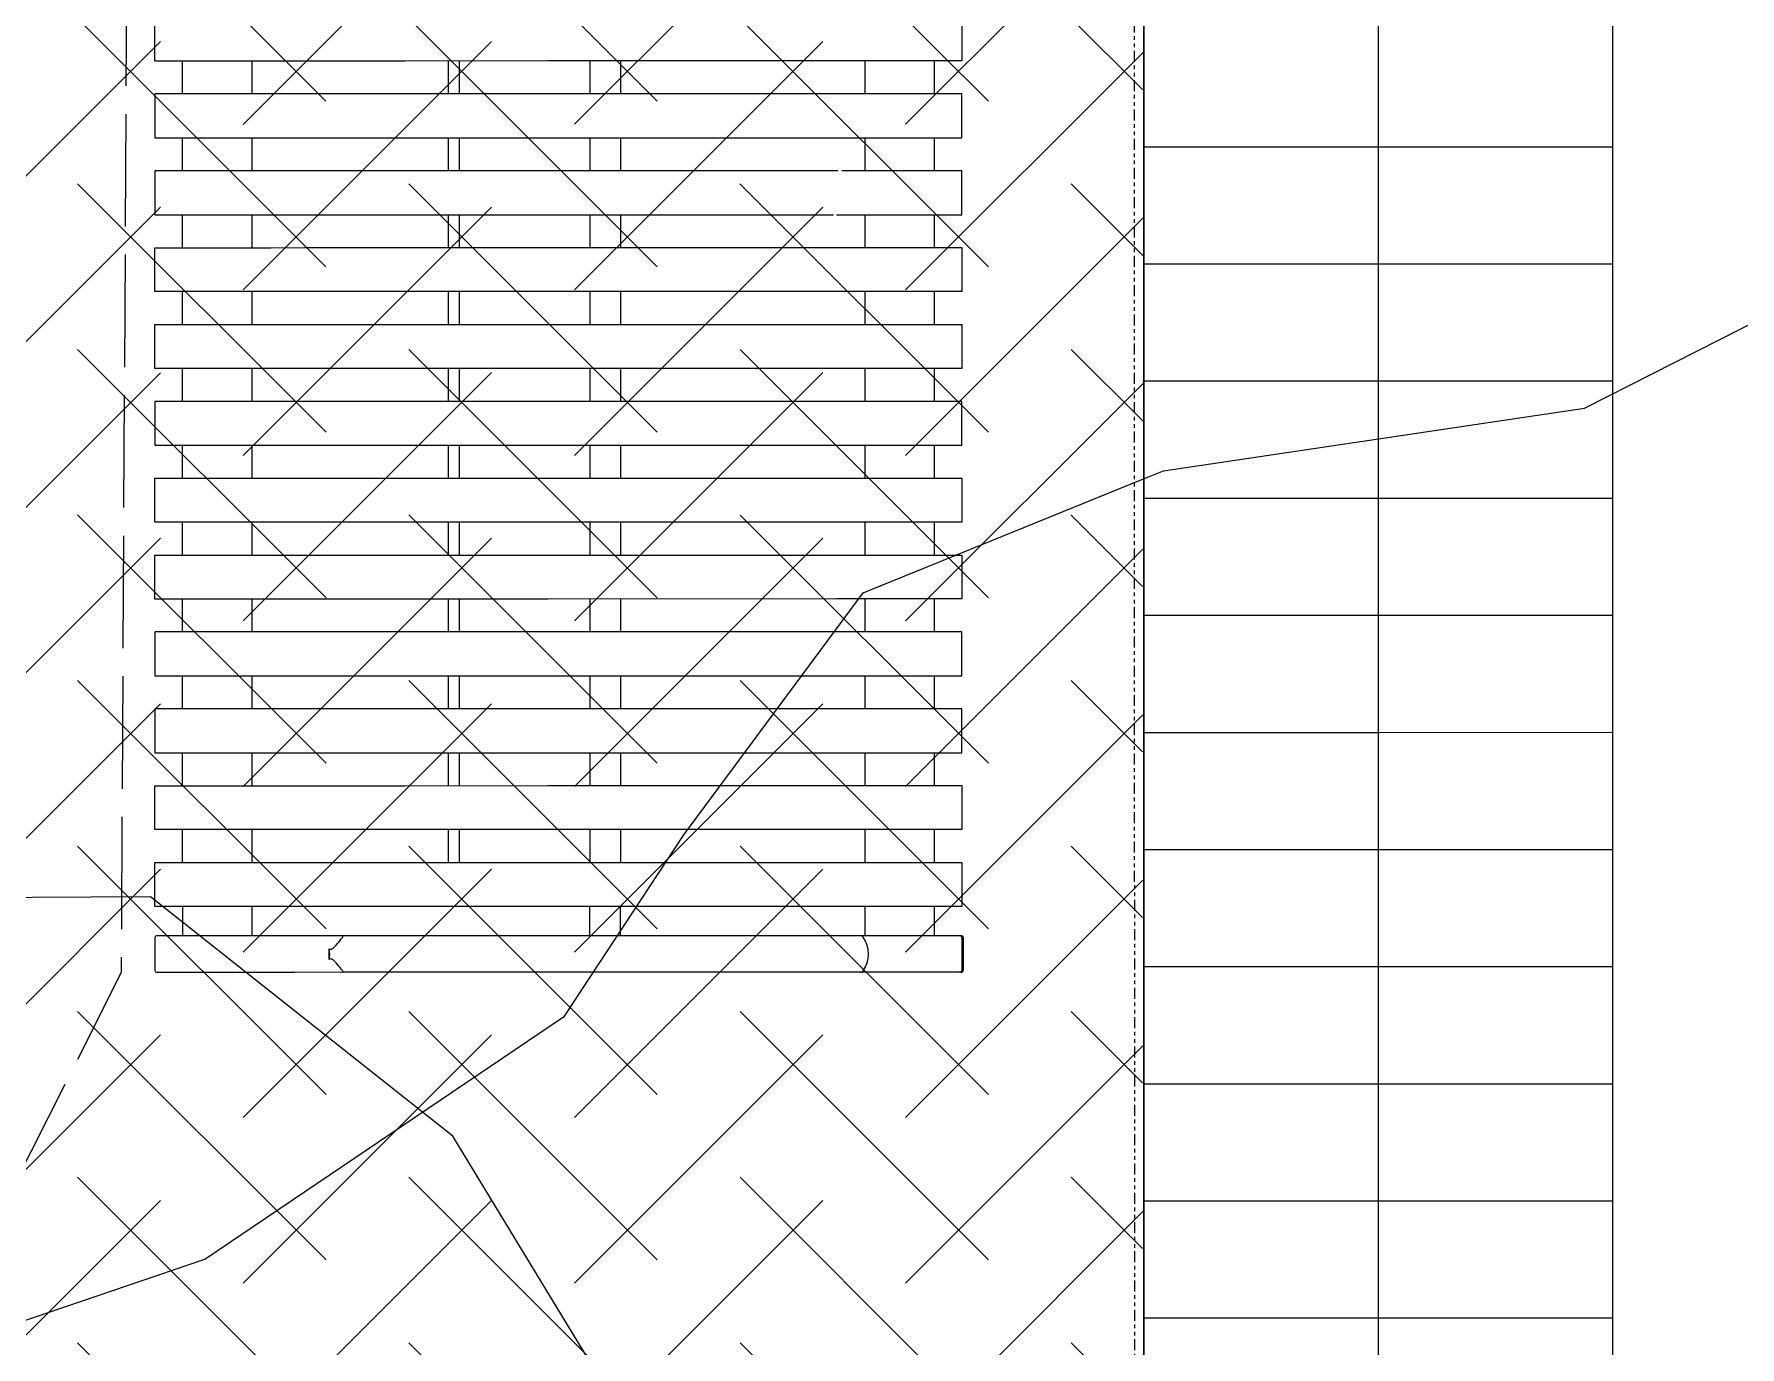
# Model space of a CAD drawing. Header units: inches. Extents: x 3268 to 7018, y 976 to 6708.
# Drawn here: x 6143 to 6201.2, y 2393.5 to 2438.3 of the extents above; entities that cross this region are included whole.
import ezdxf

# ---------------------------------------------------------------- set-up
doc = ezdxf.new("R2010")
doc.units = ezdxf.units.IN
doc.header["$MEASUREMENT"] = 0
doc.linetypes.add('Double Dash 3_8_', pattern=[0.9999999999999999, 0.3749999999999999, -0.125, 0.125, -0.125, 0.125, -0.125])
doc.linetypes.add('IMPORT-EASEMENT2', pattern=[4.799999999999999, 3.839999999999999, -0.9599999999999999])
for name, color, linetype, lineweight in [('0-landscaping', 1, 'Continuous', 25), ('C-ANNO-5FT-PED-ZONE', 130, 'Continuous', 25), ('C-CURB-BACK', 40, 'Continuous', 13), ('C-PROP-LINE', 91, 'Double Dash 3_8_', 9), ('L-PVMT-BRCK-HATC', 252, 'Continuous', 15), ('L-PVMT-BRICK', 20, 'Continuous', 13), ('L-SITE-FURN-DETL', 41, 'Continuous', 9), ('site_dwg', 8, 'Continuous', 9)]:
    doc.layers.add(name, color=color, linetype=linetype, lineweight=lineweight)

# ---------------------------------------------------------------- blocks, each defined once
blk = doc.blocks.new('site_dwg_dec1-V202-Overall Retail Plan Opt 2')
at = {"layer": '0-landscaping', "color": 213, "flags": 128}
for points in [[(4.666089254133225, 121.3045030674993), (9.809728627375987, 119.1371744186829), (19.60632671145663, 117.8323183823406), (24.38003850845393, 119.114359219408), (31.08816798894201, 120.5223345599618), (37.58534861813745, 118.2241286656288)], [(37.58534861813745, 118.2241286656288), (38.04547195947759, 118.0613721970098), (46.15681293430952, 112.7615709075428), (55.04856294575597, 110.4265181416981), (59.16653053265633, 106.8094013281939), (64.43860575007032, 100.3534687985914), (70.36636846736415, 98.79674374690806), (73.2057048479977, 99.95289819289904), (77.32370079247572, 96.33575647164115), (80.53674968142091, 91.68841971690857), (82.96953078790408, 84.07638086805171), (86.18257967602015, 79.42904411461721), (78.56955985297076, 76.99082391922205), (75.85484602591474, 73.90021222335348), (73.3893350452448, 66.94063790206063), (77.3826800768869, 65.25797834102126), (80.22201645907568, 66.4141327858117), (88.73994106720725, 69.88249988785763), (92.85790865704926, 66.2653830732845), (100.4709568346747, 68.70357835635444)]]:
    blk.add_lwpolyline(points, dxfattribs=at)
blk = doc.blocks.new('site_dwg_dec1-V203-Overall Retail Plan Opt 2')
at = {"layer": '0-landscaping', "color": 213, "flags": 128}
blk.add_lwpolyline([(-112.5066737730251, -50.00093644156822), (-113.6970061503316, -44.31078655997839), (-113.4150734304361, -33.60813601533004), (-111.9789908119999, -25.7442530517917), (-113.5068532183004, -17.10199426285248), (-116.5495978565848, -14.42932563308795)], dxfattribs=at)
blk = doc.blocks.new('site_dwg_seatwall-V217-Overall Retail Plan Opt 2')
at = {"layer": 'L-SITE-FURN-DETL', "color": 133}
for p, q in [((-9.837424303404985, -5.999999998603015), (-9.837424303404985, -7.124999998603015)), ((-7.462424302473663, -5.999999997206031), (-7.462424302473663, -7.124999997206031)), ((-0.7460349407047032, -7.124999997206031), (-0.7460349407047032, -5.999999998603015)), ((-0.3710349379107356, -7.124999997206031), (-0.3710349379107356, -5.999999998603015)), ((4.074446325190364, -5.999999997206031), (4.074446325190364, -7.124999997206031)), ((5.124446324072777, -5.999999997206031), (5.124446324072777, -7.124999997206031)), ((13.46346093714237, -5.999999997206031), (13.46346093714237, -7.124999997206031)), ((15.83846093527973, -5.999999997206031), (15.83846093527973, -7.124999997206031)), ((-9.837424300611017, -8.624999998603014), (-9.837424300611017, -9.74999999720603)), ((-7.462424299679696, -8.62499999720603), (-7.462424299679696, -9.74999999720603)), ((-0.7460349379107355, -9.749999998603014), (-0.7460349379107355, -8.624999998603014)), ((-0.3710349379107356, -9.74999999720603), (-0.3710349379107356, -8.62499999720603)), ((4.074446327984332, -8.62499999720603), (4.074446327984332, -9.74999999720603)), ((5.124446326866745, -8.62499999720603), (5.124446326866745, -9.74999999720603)), ((13.46346093714237, -8.624999998603014), (13.46346093714237, -9.74999999720603)), ((15.83846093807369, -8.62499999720603), (15.83846093807369, -9.74999999720603)), ((-9.837424300611017, -11.24999999720603), (-9.837424300611017, -12.37499999720603)), ((-7.462424299679696, -11.24999999860301), (-7.462424299679696, -12.37499999860301)), ((-0.7460349379107355, -12.37499999720603), (-0.7460349379107355, -11.24999999720603)), ((-0.3710349379107356, -12.37499999860301), (-0.3710349379107356, -11.24999999860301)), ((4.074446325190364, -11.24999999720603), (4.074446325190364, -12.37499999720603)), ((5.124446326866745, -11.24999999720603), (5.124446326866745, -12.37499999720603)), ((13.4634609343484, -11.24999999860301), (13.4634609343484, -12.37499999720603)), ((15.83846093527973, -11.24999999720603), (15.83846093527973, -12.37499999720603)), ((-9.837424300611017, -13.87499999720603), (-9.837424300611017, -14.99999999860301)), ((-7.462424299679696, -13.87499999720603), (-7.462424299679696, -14.99999999720603)), ((-0.7460349379107355, -14.99999999720603), (-0.7460349379107355, -13.87499999720603)), ((-0.3710349407047033, -14.99999999860301), (-0.3710349407047033, -13.87499999720603)), ((4.074446325190364, -13.87499999860301), (4.074446325190364, -14.99999999860301)), ((5.124446324072777, -13.87499999860301), (5.124446324072777, -14.99999999720603)), ((13.46346093714237, -13.87499999720603), (13.46346093714237, -14.99999999720603)), ((15.83846093527973, -13.87499999860301), (15.83846093527973, -14.99999999860301)), ((-9.837424300611017, -16.49999999720603), (-9.837424300611017, -17.62499999860301)), ((-7.462424299679696, -16.49999999720603), (-7.462424299679696, -17.62499999720603)), ((-0.7460349379107355, -17.62499999720603), (-0.7460349379107355, -16.49999999720603)), ((-0.3710349379107356, -17.62499999860301), (-0.3710349379107356, -16.49999999720603)), ((4.074446322396397, -16.49999999860301), (4.074446322396397, -17.62499999720603)), ((5.124446326866745, -16.49999999860301), (5.124446326866745, -17.62499999720603)), ((13.4634609343484, -16.49999999720603), (13.4634609343484, -17.62499999860301)), ((15.83846093527973, -16.49999999860301), (15.83846093527973, -17.62499999720603)), ((-9.837424300611017, -19.12499999720603), (-9.837424300611017, -20.24999999720603)), ((-7.462424302473663, -19.12499999720603), (-7.462424302473663, -20.24999999720603)), ((-0.7460349407047032, -20.24999999720603), (-0.7460349407047032, -19.12499999720603)), ((-0.3710349407047033, -20.24999999720603), (-0.3710349407047033, -19.12499999860301)), ((4.074446325190364, -19.12499999720603), (4.074446325190364, -20.24999999720603)), ((5.124446324072777, -19.12499999720603), (5.124446324072777, -20.24999999720603)), ((13.4634609343484, -19.12499999720603), (13.4634609343484, -20.24999999860301)), ((15.83846093527973, -19.12499999720603), (15.83846093527973, -20.24999999720603)), ((-9.837424300611017, -21.74999999860301), (-9.837424300611017, -22.87499999720603)), ((-7.462424299679696, -21.74999999720603), (-7.462424299679696, -22.87499999720603)), ((-0.7460349407047032, -22.87499999720603), (-0.7460349407047032, -21.74999999720603)), ((-0.3710349407047033, -22.87499999720603), (-0.3710349407047033, -21.74999999720603)), ((4.074446327984332, -21.74999999720603), (4.074446327984332, -22.87499999860301)), ((5.124446324072777, -21.74999999860301), (5.124446324072777, -22.87499999860301)), ((13.4634609343484, -21.74999999720603), (13.4634609343484, -22.87499999720603)), ((15.83846093527973, -21.74999999720603), (15.83846093527973, -22.87499999860301)), ((-9.837424303404985, -24.37499999720603), (-9.837424303404985, -25.49999999720603)), ((-7.462424299679696, -24.37499999720603), (-7.462424299679696, -25.49999999720603)), ((-0.7460349379107355, -25.49999999860301), (-0.7460349379107355, -24.37499999860301)), ((-0.3710349379107356, -25.49999999720603), (-0.3710349379107356, -24.37499999720603)), ((4.074446325190364, -24.37499999720603), (4.074446325190364, -25.49999999720603)), ((5.124446324072777, -24.37499999720603), (5.124446324072777, -25.49999999860301)), ((13.46346093714237, -24.37499999860301), (13.46346093714237, -25.49999999720603)), ((15.83846093527973, -24.37499999720603), (15.83846093527973, -25.49999999720603)), ((-9.837424300611017, -26.99999999720603), (-9.837424300611017, -28.12499999720603)), ((-7.462424302473663, -26.99999999860301), (-7.462424302473663, -28.12499999720603)), ((-0.7460349379107355, -28.12499999720603), (-0.7460349379107355, -26.99999999860301)), ((-0.3710349379107356, -28.12499999720603), (-0.3710349379107356, -26.99999999860301)), ((4.074446325190364, -26.99999999720603), (4.074446325190364, -28.12499999720603)), ((5.124446326866745, -26.99999999720603), (5.124446326866745, -28.12499999720603)), ((13.46346093714237, -26.99999999720603), (13.46346093714237, -28.12499999720603)), ((15.83846093527973, -26.99999999720603), (15.83846093527973, -28.12499999720603)), ((-9.83742429781705, -29.62499999860301), (-9.83742429781705, -30.74999999860301)), ((-7.462424299679696, -29.62499999860301), (-7.462424299679696, -30.74999999720603)), ((-0.7460349379107355, -30.74999999720603), (-0.7460349379107355, -29.62499999720603)), ((-0.3710349379107356, -30.74999999860301), (-0.3710349379107356, -29.62499999860301)), ((4.074446325190364, -29.62499999860301), (4.074446325190364, -30.74999999720603)), ((5.124446326866745, -29.62499999860301), (5.124446326866745, -30.74999999720603)), ((13.4634609343484, -29.62499999720603), (13.4634609343484, -30.74999999720603)), ((15.83846093527973, -29.62499999860301), (15.83846093527973, -30.74999999720603)), ((-9.837424300611017, -32.24999999860301), (-9.837424300611017, -33.37499999860301)), ((-7.462424299679696, -32.24999999720603), (-7.462424299679696, -33.37499999720603)), ((-0.7460349379107355, -33.37499999860301), (-0.7460349379107355, -32.24999999860301)), ((-0.3710349407047033, -33.37499999720603), (-0.3710349407047033, -32.24999999860301)), ((4.074446325190364, -32.24999999720603), (4.074446325190364, -33.37499999720603)), ((5.124446324072777, -32.24999999720603), (5.124446324072777, -33.37499999720603)), ((13.46346093714237, -32.24999999720603), (13.46346093714237, -33.37499999860301)), ((15.83846093527973, -32.24999999720603), (15.83846093527973, -33.37499999720603)), ((-9.837424300611017, -34.87499999860301), (-9.837424300611017, -35.87499999767169)), ((-7.462424299679696, -34.87499999860301), (-7.462424299679696, -35.8749999962747)), ((4.074446327984332, -35.87499999767169), (4.074446327984332, -34.87499999720603)), ((5.124446324072777, -35.87499999767169), (5.124446324072777, -34.87499999720603)), ((13.4634609343484, -34.87499999860301), (13.4634609343484, -35.87499999767169)), ((15.83846093527973, -34.87499999720603), (15.83846093527973, -35.87499999767169)), ((-10.77482336573303, -35.93749999813735), (-10.77482336573303, -37.06249999674036)), ((16.77589815482497, -35.93749999813735), (16.77589815482497, -37.06249999813735)), ((16.81998986005783, -35.93749999813735), (16.81998986005783, -37.06249999813735)), ((-4.822585212998091, -36.68235104111954), (-4.822585212998091, -36.31764895375817))]:
    blk.add_line(p, q, dxfattribs=at)
at = {"layer": 'L-SITE-FURN-DETL', "color": 133, "flags": 128}
for points in [[(12.50366958416998, -5.999999997206031), (2.638537391088903, -5.999999997206031), (-2.235896375030279, -5.999999997206031), (-5.640168115496635, -5.999999997206031), (-5.658659954555332, -5.999999997206031), (-6.811271360144018, -5.999999997206031), (-10.77455250732601, -5.999999997206031), (-10.77455250732601, -4.499999997206031), (-6.811271362937986, -4.499999997206031), (-5.658659954555332, -4.499999997206031), (-5.640168115496635, -4.499999997206031), (-2.235896377824246, -4.499999997206031), (2.638537391088903, -4.499999997206031), (12.50366958416998, -4.499999997206031), (12.54724745079875, -4.499999997206031), (14.83616689033806, -4.499999997206031), (16.77596093527972, -4.499999997206031), (16.77596093527972, -5.999999997206031), (14.83616689033806, -5.999999997206031), (12.54724745359272, -5.999999997206031)], [(12.50366958137601, -8.62499999720603), (12.54724745079875, -8.62499999720603), (14.83616688754409, -8.62499999720603), (16.77596093527972, -8.62499999720603), (16.77596093527972, -7.124999997206031), (14.83616688754409, -7.124999997206031), (12.54724745359272, -7.124999997206031), (12.50366958137601, -7.124999997206031), (2.638537391088903, -7.124999997206031), (-2.235896377824246, -7.124999997206031), (-5.640168118290602, -7.124999997206031), (-5.658659957349299, -7.124999997206031), (-6.811271360144018, -7.124999997206031), (-10.77455251011997, -7.124999997206031), (-10.77455251011997, -8.624999998603014), (-6.811271360144018, -8.624999998603014), (-5.658659957349299, -8.624999998603014), (-5.640168118290602, -8.624999998603014), (-2.235896377824246, -8.624999998603014), (2.638537391088903, -8.624999998603014)], [(12.50366958137601, -13.87499999720603), (2.638537391088903, -13.87499999720603), (-2.235896380618214, -13.87499999720603), (-5.640168118290602, -13.87499999720603), (-5.658659957349299, -13.87499999720603), (-6.811271362937986, -13.87499999720603), (-10.77455251011997, -13.87499999720603), (-10.77455251011997, -12.37499999720603), (-6.811271362937986, -12.37499999720603), (-5.658659957349299, -12.37499999720603), (-5.640168118290602, -12.37499999720603), (-2.235896375030279, -12.37499999720603), (2.638537391088903, -12.37499999720603), (12.50366958137601, -12.37499999720603), (12.54724745359272, -12.37499999720603), (14.83616688754409, -12.37499999720603), (16.77596093527972, -12.37499999720603), (16.77596093527972, -13.87499999720603), (14.83616689033806, -13.87499999720603), (12.54724745359272, -13.87499999720603)], [(12.50366958137601, -16.49999999720603), (2.638537391088903, -16.49999999720603), (-2.235896375030279, -16.49999999720603), (-5.640168118290602, -16.49999999720603), (-5.658659957349299, -16.49999999720603), (-6.811271362937986, -16.49999999720603), (-10.77455250732601, -16.49999999720603), (-10.77455250732601, -14.99999999860301), (-6.811271360144018, -14.99999999860301), (-5.658659957349299, -14.99999999860301), (-5.640168118290602, -14.99999999860301), (-2.235896375030279, -14.99999999860301), (2.638537391088903, -14.99999999860301), (12.50366958137601, -14.99999999860301), (12.54724745359272, -14.99999999860301), (14.83616689033806, -14.99999999860301), (16.77596093527972, -14.99999999860301), (16.77596093527972, -16.49999999720603), (14.83616688754409, -16.49999999720603), (12.54724745359272, -16.49999999720603)], [(12.50366958416998, -19.12499999720603), (12.54724745359272, -19.12499999720603), (14.83616689033806, -19.12499999720603), (16.77596093248576, -19.12499999720603), (16.77596093248576, -17.62499999720603), (14.83616689033806, -17.62499999720603), (12.54724745359272, -17.62499999720603), (12.50366958137601, -17.62499999720603), (2.638537391088903, -17.62499999720603), (-2.235896377824246, -17.62499999720603), (-5.640168115496635, -17.62499999720603), (-5.658659957349299, -17.62499999720603), (-6.811271360144018, -17.62499999720603), (-10.77455250732601, -17.62499999720603), (-10.77455250732601, -19.12499999720603), (-6.811271362937986, -19.12499999720603), (-5.658659957349299, -19.12499999720603), (-5.640168115496635, -19.12499999720603), (-2.235896375030279, -19.12499999720603), (2.638537391088903, -19.12499999720603)], [(12.50366958137601, -21.74999999720603), (2.638537391088903, -21.74999999720603), (-2.235896377824246, -21.74999999720603), (-5.640168118290602, -21.74999999720603), (-5.658659960143267, -21.74999999720603), (-6.811271360144018, -21.74999999720603), (-10.77455250732601, -21.74999999720603), (-10.77455250732601, -20.24999999720603), (-6.811271360144018, -20.24999999720603), (-5.658659960143267, -20.24999999720603), (-5.640168118290602, -20.24999999720603), (-2.235896377824246, -20.24999999720603), (2.638537391088903, -20.24999999720603), (12.50366958137601, -20.24999999720603), (12.54724745359272, -20.24999999720603), (14.83616689033806, -20.24999999720603), (16.77596093527972, -20.24999999720603), (16.77596093527972, -21.74999999720603), (14.83616688754409, -21.74999999720603), (12.54724745359272, -21.74999999720603)], [(12.50366958416998, -24.37499999720603), (2.63853739388287, -24.37499999720603), (-2.235896377824246, -24.37499999720603), (-5.640168115496635, -24.37499999720603), (-5.658659954555332, -24.37499999720603), (-6.811271360144018, -24.37499999720603), (-10.77455250732601, -24.37499999720603), (-10.77455250732601, -22.87499999720603), (-6.811271362937986, -22.87499999720603), (-5.658659954555332, -22.87499999720603), (-5.640168115496635, -22.87499999720603), (-2.235896375030279, -22.87499999720603), (2.638537391088903, -22.87499999720603), (12.50366958416998, -22.87499999720603), (12.54724745079875, -22.87499999720603), (14.83616689033806, -22.87499999720603), (16.77596093527972, -22.87499999720603), (16.77596093527972, -24.37499999720603), (14.83616689033806, -24.37499999720603), (12.54724745359272, -24.37499999720603)], [(12.50366958137601, -26.99999999860301), (12.54724745079875, -26.99999999860301), (14.83616689033806, -26.99999999860301), (16.77596093527972, -26.99999999860301), (16.77596093527972, -25.49999999720603), (14.83616688754409, -25.49999999720603), (12.54724745359272, -25.49999999720603), (12.50366958137601, -25.49999999720603), (2.638537391088903, -25.49999999720603), (-2.235896377824246, -25.49999999720603), (-5.640168118290602, -25.49999999720603), (-5.658659957349299, -25.49999999720603), (-6.811271360144018, -25.49999999720603), (-10.77455251011997, -25.49999999720603), (-10.77455251011997, -26.99999999720603), (-6.811271360144018, -26.99999999720603), (-5.658659954555332, -26.99999999720603), (-5.640168118290602, -26.99999999720603), (-2.235896377824246, -26.99999999720603), (2.638537391088903, -26.99999999720603)], [(12.50366958137601, -29.62499999860301), (12.54724745359272, -29.62499999860301), (14.83616688754409, -29.62499999860301), (16.77596093807369, -29.62499999860301), (16.77596093807369, -28.12499999860301), (14.83616688754409, -28.12499999860301), (12.54724745359272, -28.12499999860301), (12.50366958137601, -28.12499999860301), (2.638537391088903, -28.12499999860301), (-2.235896377824246, -28.12499999860301), (-5.640168118290602, -28.12499999860301), (-5.658659957349299, -28.12499999860301), (-6.811271360144018, -28.12499999860301), (-10.77455251011997, -28.12499999860301), (-10.77455251011997, -29.62499999860301), (-6.811271360144018, -29.62499999860301), (-5.658659957349299, -29.62499999860301), (-5.640168118290602, -29.62499999860301), (-2.235896377824246, -29.62499999860301), (2.638537391088903, -29.62499999860301)], [(12.50366958137601, -32.24999999720603), (2.638537388294935, -32.24999999720603), (-2.235896380618214, -32.24999999720603), (-5.640168118290602, -32.24999999720603), (-5.658659957349299, -32.24999999720603), (-6.811271362937986, -32.24999999720603), (-10.77455251011997, -32.24999999720603), (-10.77455251011997, -30.74999999860301), (-6.811271362937986, -30.74999999860301), (-5.658659954555332, -30.74999999860301), (-5.64016812108457, -30.74999999860301), (-2.235896377824246, -30.74999999860301), (2.638537391088903, -30.74999999860301), (12.50366958137601, -30.74999999860301), (12.54724745359272, -30.74999999860301), (14.83616689033806, -30.74999999860301), (16.77596093527972, -30.74999999860301), (16.77596093527972, -32.24999999720603), (14.83616689033806, -32.24999999720603), (12.54724745359272, -32.24999999720603)], [(12.50366958137601, -34.87499999720603), (2.638537391088903, -34.87499999720603), (-2.235896375030279, -34.87499999720603), (-5.640168118290602, -34.87499999720603), (-5.658659957349299, -34.87499999720603), (-6.811271362937986, -34.87499999720603), (-10.77455250732601, -34.87499999720603), (-10.77455250732601, -33.37499999860301), (-6.811271360144018, -33.37499999860301), (-5.658659957349299, -33.37499999860301), (-5.640168118290602, -33.37499999860301), (-2.235896375030279, -33.37499999860301), (2.638537391088903, -33.37499999860301), (12.50366958137601, -33.37499999860301), (12.54724745359272, -33.37499999860301), (14.83616688754409, -33.37499999860301), (16.77596093527972, -33.37499999860301), (16.77596093527972, -34.87499999720603), (14.83616688754409, -34.87499999720603), (12.54724745359272, -34.87499999720603)]]:
    blk.add_lwpolyline(points, close=True, dxfattribs=at)
for points in [[(12.54724745359885, -9.749999997203302), (12.50366958138284, -9.749999997203302), (2.638537388300392, -9.74999999720262), (-2.235896377818107, -9.749999997203302), (-5.640168118283781, -9.749999997203302), (-5.65865995734316, -9.74999999720262), (-6.811271360137879, -9.749999997203302), (-10.77455251011383, -9.749999997203302), (-10.77455251011383, -11.2499999972033), (-6.811271360137879, -11.2499999972033), (-5.65865995734316, -11.2499999972033), (-5.640168118283781, -11.2499999972033), (-2.235896377817425, -11.2499999972033), (2.638537391095042, -11.2499999972033), (12.3956210594381, -11.24999999720262)], [(12.50366958138215, -11.2499999972033), (12.54724745359954, -11.24999999720262), (14.83616688755023, -11.2499999972033), (16.77596093807983, -11.2499999972033), (16.77596093807983, -9.749999997203302), (14.83616688755023, -9.749999997203302), (12.6785711289283, -9.74999999720262)], [(16.74846622534096, -35.87499999767169), (16.71339815575629, -35.87499999767169), (14.71001297235489, -35.87499999767169), (13.30517387855798, -35.87499999767169), (9.263203469105063, -35.87499999767169), (-0.3056450821459293, -35.87499999767169), (-4.366213392466306, -35.87499999767169), (-6.010717989876865, -35.87499999767169), (-6.030528190545737, -35.87499999767169), (-6.805220807902514, -35.87499999767169), (-10.71232336387038, -35.87499999767169)], [(16.74846622534096, -37.12499999720603), (16.71339815575629, -37.12499999720603), (14.71001296956092, -37.12499999720603), (13.30517387576401, -37.12499999720603), (9.26320347189903, -37.12499999720603), (-0.3056450821459293, -37.12499999720603), (-4.366213395260274, -37.12499999720603), (-6.010717987082898, -37.12499999720603), (-6.030528193339705, -37.12499999720603), (-6.805220807902514, -37.12499999720603), (-10.71232336387038, -37.12499999720603)]]:
    blk.add_lwpolyline(points, dxfattribs=at)
at = {"layer": 'L-SITE-FURN-DETL', "color": 133}
for centre, radius, start, end in [((-10.71232336387038, -35.93749999813735), 0.0625, 90, 180), ((13.30517387855798, -35.99999999720603), 0.1250000000000001, 34.8499045810708, 90), ((12.58710354845971, -36.49999999813735), 0.9999999999999998, 325.1500954244036, 34.84990458107007), ((16.71339815575629, -35.93749999813735), 0.0625, 0, 90), ((-10.71232336387038, -37.06249999813735), 0.0625, 180, 269.9999999999996), ((13.30517387576401, -36.99999999767169), 0.125, 269.9999999999996, 325.1500954244053), ((16.71339815575629, -37.06249999813735), 0.0625, 269.9999999999996, 0)]:
    blk.add_arc(centre, radius, start, end, dxfattribs=at)
blk.add_ellipse((-5.757559035904705, -36.49999999813735), major_axis=(0, 0.9999999999999964), ratio=0.9509173864657429, start_param=4.52901192234699, end_param=4.89576603842238, dxfattribs=at)
for points, knots in [([(-4.822585212998091, -36.31764895375817), (-4.805671920999884, -36.32681114505976), (-4.788731650449335, -36.33200920466333), (-4.771736218594014, -36.33200920466333), (-4.741174296475946, -36.33200920466333), (-4.710820097476243, -36.31473496416583), (-4.649956421926617, -36.26384033448993), (-4.61937429383397, -36.23096607998013), (-4.527318142354487, -36.12721650162711), (-4.465639145113527, -36.05150504177436), (-4.395310007035731, -35.96982565987854), (-4.38132472615689, -35.95373361418023), (-4.367014104500412, -35.93749999813735)], [-0.1491138614741737, -0.1491138614741737, -0.1491138614741737, -0.1491138614741737, 0, 0, 0, 0.2681429950059819, 0.2681429950059819, 0.5362859900119639, 0.5362859900119639, 1.072571980023928, 1.072571980023928, 1.200210453470449, 1.200210453470449, 1.200210453470449, 1.200210453470449]), ([(-4.360511686652898, -35.92857142724096), (-4.352922200225293, -35.9153710193932), (-4.350499531254171, -35.90285428287461), (-4.352403838187455, -35.88745394814759), (-4.354307857342063, -35.88284532213583), (-4.359562422148882, -35.87666454305872), (-4.362757765688001, -35.87504765298217), (-4.36611531022936, -35.87500034412368), (-4.366164344362914, -35.8749999962747), (-4.366213392466306, -35.8749999962747)], [0.02155198211325224, 0.02155198211325224, 0.02155198211325224, 0.02155198211325224, 0.1178898585910458, 0.1178898585910458, 0.1734160026692146, 0.1734160026692146, 0.2261946310801323, 0.2261946310801323, 0.2269766653564199, 0.2269766653564199, 0.2269766653564199, 0.2269766653564199]), ([(16.81998986005783, -35.93749999813735), (16.81998986005783, -35.93011722061782), (16.81808881647884, -35.92146425507962), (16.81183270923793, -35.90749773429706), (16.80618012975901, -35.89985608309507), (16.79402309004217, -35.8886578772217), (16.7851795759052, -35.8833207883872), (16.76854267995804, -35.87695634644478), (16.75767126213759, -35.87499999767169), (16.74846622534096, -35.87499999767169)], [0.1986569407546984, 0.1986569407546984, 0.1986569407546984, 0.1986569407546984, 0.2208052740807499, 0.2208052740807499, 0.2445679698393686, 0.2445679698393686, 0.2703909635995069, 0.2703909635995069, 0.2980060711856045, 0.2980060711856045, 0.2980060711856045, 0.2980060711856045]), ([(-4.36701410729438, -37.06249999813735), (-4.38132472615689, -37.04626638349145), (-4.395310004241764, -37.03017433499917), (-4.465639142319559, -36.94849495310336), (-4.527318142354487, -36.8727834932506), (-4.61937429383397, -36.7690339135006), (-4.649956424720584, -36.73615965899079), (-4.710820094682275, -36.68526503071188), (-4.741174299269914, -36.66799079161137), (-4.788731647655367, -36.66799079021438), (-4.805671920999884, -36.67318884842097), (-4.822585212998091, -36.68235104111954)], [8.664694582897864, 8.664694582897864, 8.664694582897864, 8.664694582897864, 8.792333056344381, 8.792333056344381, 9.328619046356344, 9.328619046356344, 9.596762041362325, 9.596762041362325, 9.864905036368308, 9.864905036368308, 10.01401889784248, 10.01401889784248, 10.01401889784248, 10.01401889784248]), ([(-4.366213395260274, -37.12499999720603), (-4.366164344362914, -37.12499999720603), (-4.366115307435392, -37.12499965215101), (-4.362757765688001, -37.12495234329253), (-4.359562422148882, -37.123335451819), (-4.354307860136031, -37.11715467274188), (-4.352403838187455, -37.11254604952409), (-4.350499531254171, -37.09714571340009), (-4.35292220301926, -37.08462897548451), (-4.360511689446866, -37.07142857043072)], [-0.0006647509995908134, -0.0006647509995908134, -0.0006647509995908134, -0.0006647509995908134, 0, 0, 0.04486331582192168, 0.04486331582192168, 0.09206209531146348, 0.09206209531146348, 0.1739519917534181, 0.1739519917534181, 0.1739519917534181, 0.1739519917534181]), ([(16.74846622534096, -37.12499999720603), (16.75767126213759, -37.12499999860301), (16.76854268275201, -37.12304364982992), (16.78517957311123, -37.11667920649051), (16.79402309004217, -37.111342119053), (16.80618012975901, -37.10014391317963), (16.8118327120319, -37.09250226058065), (16.81808881647884, -37.07853574119508), (16.81998986005783, -37.06988277565687), (16.81998985726386, -37.06249999813735)], [0.496621691833196, 0.496621691833196, 0.496621691833196, 0.496621691833196, 0.52423679941929, 0.52423679941929, 0.5500597931794311, 0.5500597931794311, 0.573822488938045, 0.573822488938045, 0.5959708222641005, 0.5959708222641005, 0.5959708222641005, 0.5959708222641005])]:
    blk.add_open_spline(points, degree=3, knots=knots, dxfattribs=at)
for points in [[(-4.367014104500412, -35.93749999813735), (-4.365018786862492, -35.93523656018078), (-4.362588674761354, -35.93218393251299), (-4.360511686652898, -35.92857142724096)], [(-4.360511689446866, -37.07142857043072), (-4.362583567388355, -37.0678249457851), (-4.365009544417261, -37.06477392185479), (-4.36701410729438, -37.06249999813735)]]:
    blk.add_open_spline(points, degree=3, dxfattribs=at)
blk = doc.blocks.new('site_dwg_b1-12649367-Overall Retail Plan Opt 2')
at = {"layer": 'L-PVMT-BRCK-HATC', "color": 53}
blk.add_line((0, -7.990953345783054), (0, 0), dxfattribs=at)
blk = doc.blocks.new('site_dwg_b2-12649368-Overall Retail Plan Opt 2')
at = {"layer": 'L-PVMT-BRCK-HATC', "color": 53}
blk.add_line((0, 0), (0, 7.990953347180038), dxfattribs=at)
blk = doc.blocks.new('site_dwg-12440225-Overall Retail Plan Opt 2')
at = {"layer": 'L-PVMT-BRCK-HATC'}
h = blk.add_hatch(dxfattribs=at)
h.set_pattern_fill('FP_243', color=53, style=0, pattern_type=2)
h.set_pattern_definition([(221.193, (24341317.041, 9814247.679), (-0.3754035922997248, -5.641549445222338), [11.995, -3.998]), (311.193, (24341314.032, 9814245.046), (-0.375403592299723, -5.641549445222338), [11.995, -3.998])])
h.paths.add_polyline_path([(24340885.37561889, 9814880.85149119), (24340925.22180828, 9814878.200156435), (24340939.35290596, 9815089.728512174), (24340899.43232645, 9815092.395396294), (24340889.52870671, 9814943.352643183)])
at = {"layer": 'C-ANNO-5FT-PED-ZONE', "color": 213, "linetype": 'IMPORT-EASEMENT2', "flags": 128}
blk.add_lwpolyline([(24340904.94869157, 9815092.026876932), (24340899.04932921, 9815010.125995545), (24340893.31874154, 9815000.390094232)], dxfattribs=at)
at = {"layer": 'C-CURB-BACK', "color": 253, "flags": 128}
blk.add_lwpolyline([(24340996.12450985, 9814165.186093872), (24341019.78126821, 9814520.638449151), (24340924.74483489, 9814629.223808587), (24340961.72718171, 9815184.960962709), (24341070.27419435, 9815279.963834476)], dxfattribs=at)
at = {"layer": 'L-PVMT-BRCK-HATC', "color": 53, "flags": 128}
blk.add_lwpolyline([(24340899.43232645, 9815092.395396272), (24340939.35290596, 9815089.728512174), (24340925.22180828, 9814878.200156435), (24340885.37561889, 9814880.85149119), (24340899.43232645, 9815092.395396294)], dxfattribs=at)
at = {"layer": 'L-PVMT-BRICK', "color": 253, "flags": 128}
for points in [[(24340996.23584811, 9814407.849159349), (24341003.37655814, 9814515.08794076), (24340908.34010612, 9814623.673321549), (24340946.20790308, 9815192.747086309), (24341054.75702199, 9815287.751801524), (24341094.25579284, 9815881.407237887), (24340999.25292033, 9815989.954251857), (24341037.33064584, 9816562.210287202), (24341145.88132598, 9816657.216368398)], [(24341011.54930536, 9814517.897023834), (24340916.54247037, 9814626.44856522), (24340953.96650092, 9815188.853112977), (24341062.51560818, 9815283.857817996)]]:
    blk.add_lwpolyline(points, dxfattribs=at)
at = {"xscale": 1.5, "yscale": 1.5, "zscale": 1.5, "rotation": 37.81158375857705}
for name, p in [('site_dwg_dec1-V203-Overall Retail Plan Opt 2', (24341019.00408236, 9815137.277533166)), ('site_dwg_dec1-V202-Overall Retail Plan Opt 2', (24340999.18217026, 9814849.959616816))]:
    blk.add_blockref(name, p, dxfattribs=at)
for name, p, rotation in [('site_dwg_seatwall-V217-Overall Retail Plan Opt 2', (24340913.41540654, 9815046.377176756), 356.1931696251935), ('site_dwg_b2-12649368-Overall Retail Plan Opt 2', (24340943.75507942, 9815035.396884557), 86.19298513727485), ('site_dwg_b1-12649367-Overall Retail Plan Opt 2', (24340943.75507942, 9815035.396884557), 86.19298513727485), ('site_dwg_b2-12649368-Overall Retail Plan Opt 2', (24340943.48949517, 9815031.40571117), 86.19298513727485), ('site_dwg_b1-12649367-Overall Retail Plan Opt 2', (24340943.48949517, 9815031.40571117), 86.19298513727485), ('site_dwg_b2-12649368-Overall Retail Plan Opt 2', (24340943.22391092, 9815027.414537784), 86.19298513727485), ('site_dwg_b1-12649367-Overall Retail Plan Opt 2', (24340943.22391092, 9815027.414537784), 86.19298513727485), ('site_dwg_b2-12649368-Overall Retail Plan Opt 2', (24340942.95832666, 9815023.423364395), 86.19298513727485), ('site_dwg_b1-12649367-Overall Retail Plan Opt 2', (24340942.95832666, 9815023.423364395), 86.19298513727485), ('site_dwg_b2-12649368-Overall Retail Plan Opt 2', (24340942.69274241, 9815019.432191009), 86.19298513727485), ('site_dwg_b1-12649367-Overall Retail Plan Opt 2', (24340942.69274241, 9815019.432191009), 86.19298513727485), ('site_dwg_b2-12649368-Overall Retail Plan Opt 2', (24340942.42715816, 9815015.441017622), 86.19298513727485), ('site_dwg_b1-12649367-Overall Retail Plan Opt 2', (24340942.42715816, 9815015.441017622), 86.19298513727485), ('site_dwg_b2-12649368-Overall Retail Plan Opt 2', (24340942.16157391, 9815011.449844236), 86.19298513727485), ('site_dwg_b1-12649367-Overall Retail Plan Opt 2', (24340942.16157391, 9815011.449844236), 86.19298513727485), ('site_dwg_b2-12649368-Overall Retail Plan Opt 2', (24340941.89598966, 9815007.458670847), 86.19298513727485), ('site_dwg_b1-12649367-Overall Retail Plan Opt 2', (24340941.89598966, 9815007.458670847), 86.19298513727485), ('site_dwg_b2-12649368-Overall Retail Plan Opt 2', (24340941.6304054, 9815003.46749746), 86.19298513727485), ('site_dwg_b1-12649367-Overall Retail Plan Opt 2', (24340941.6304054, 9815003.46749746), 86.19298513727485), ('site_dwg_b2-12649368-Overall Retail Plan Opt 2', (24340941.36482115, 9814999.476324074), 86.19298513727485), ('site_dwg_b1-12649367-Overall Retail Plan Opt 2', (24340941.36482115, 9814999.476324074), 86.19298513727485), ('site_dwg_b2-12649368-Overall Retail Plan Opt 2', (24340941.0992369, 9814995.485150687), 86.19298513727485), ('site_dwg_b1-12649367-Overall Retail Plan Opt 2', (24340941.0992369, 9814995.485150687), 86.19298513727485)]:
    blk.add_blockref(name, p, dxfattribs=dict(rotation=rotation))
blk = doc.blocks.new('Family - ___-10568875-Overall Retail Plan Opt 2')
at = {"layer": 'C-PROP-LINE'}
blk.add_line((6180.76803556933, 1586.394121063111), (6179.703012037937, 5353.433970507014), dxfattribs=at)

msp = doc.modelspace()

# ---------------------------------------------------------------- block references
at = {"layer": 'C-PROP-LINE'}
msp.add_blockref('Family - ___-10568875-Overall Retail Plan Opt 2', (0, 0), dxfattribs=at)
at = {"layer": 'site_dwg', "color": 53, "lineweight": 15, "rotation": 3.810000000000009}
msp.add_blockref('site_dwg-12440225-Overall Retail Plan Opt 2', (-23628768.691637, -11408316.78144797), dxfattribs=at)

doc.saveas('drawing.dxf')
